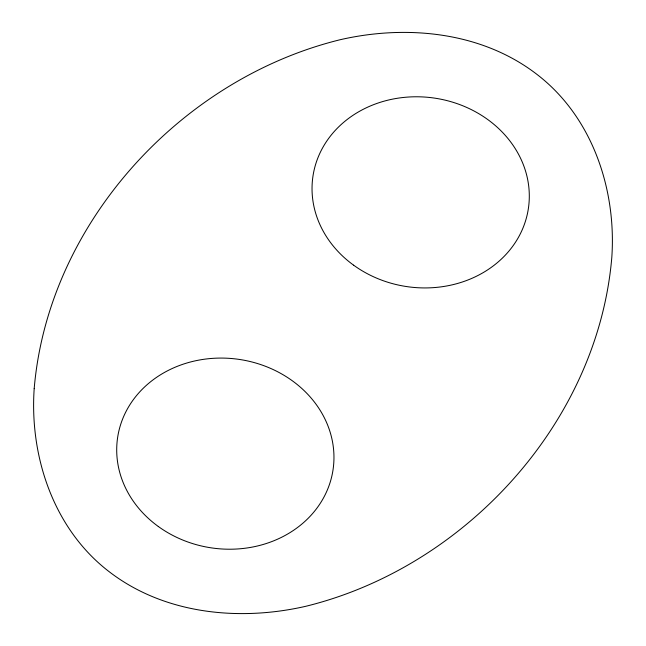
<?xml version="1.0" encoding="UTF-8"?>
<svg xmlns="http://www.w3.org/2000/svg" width="646" height="646" viewBox="0 0 646 646"><rect width="100%" height="100%" fill="white"/><g stroke="black" fill="none" stroke-linecap="round" stroke-linejoin="round"><path stroke-width="0.97" d="M34.19 388.642C29.458 456.762 53.763 529.373 109.271 571.775C164.552 614.298 239.472 621.525 305.865 606.271C465.225 567.107 597.865 422.557 611.81 257.358C616.542 189.238 592.237 116.627 536.729 74.225C481.448 31.702 406.528 24.475 340.135 39.729C180.775 78.893 48.135 223.443 34.19 388.642M353.637 265.191A108.908 95.253 8.5 0 0 528.218 209.53A108.908 95.253 8.5 0 0 380.155 102.343A108.908 95.253 8.5 0 0 353.637 265.191M158.302 526.482A108.908 95.253 8.5 0 0 332.876 470.821A108.908 95.253 8.5 0 0 184.813 363.641A108.908 95.253 8.5 0 0 158.302 526.482"/></g></svg>
